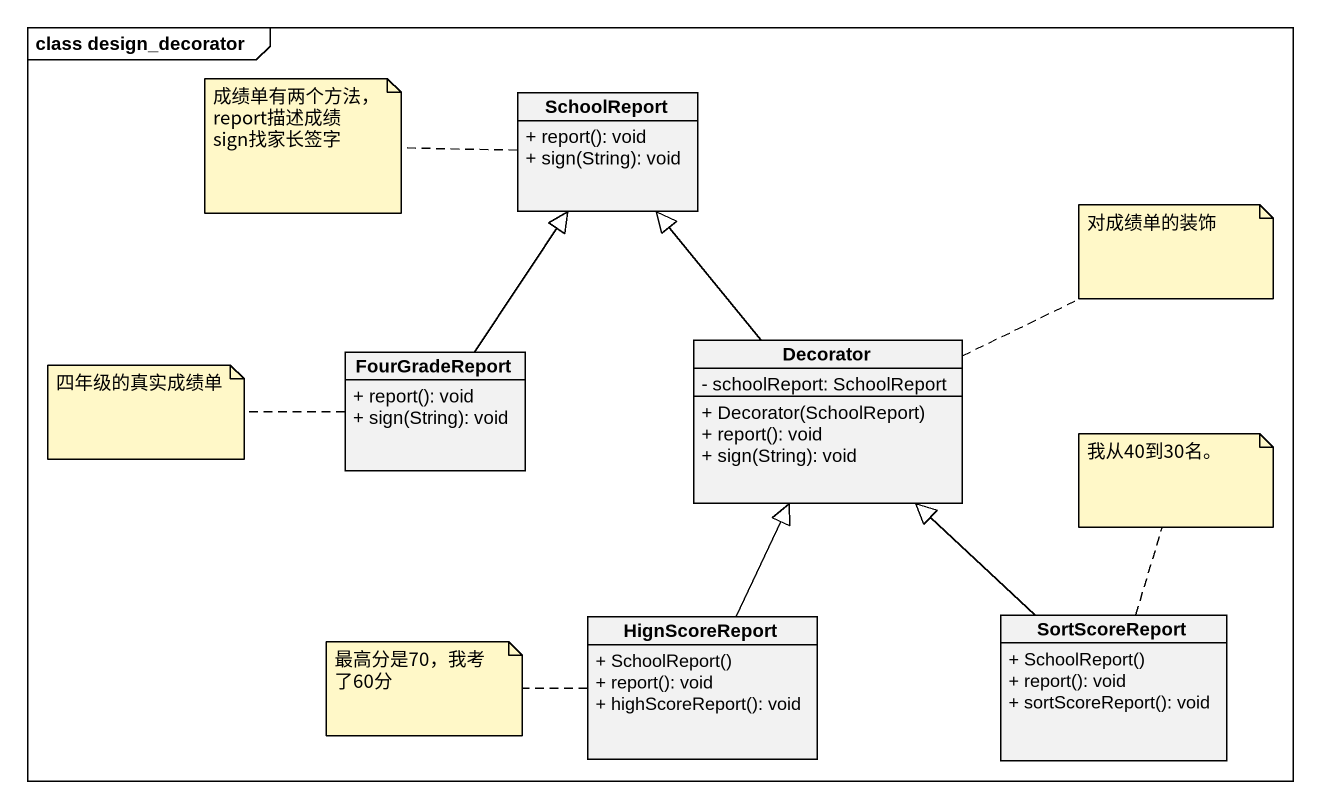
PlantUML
@startuml
mainframe class design_decorator
hide circle
hide empty members
skinparam classAttributeIconSize 0
class SchoolReport {
  + report(): void
  + sign(String): void
}
class Decorator {
  - schoolReport: SchoolReport
  + Decorator(SchoolReport)
  + report(): void
  + sign(String): void
}
class FourGradeReport {
  + report(): void
  + sign(String): void
}
class HignScoreReport {
  + SchoolReport()
  + report(): void
  + highScoreReport(): void
}
class SortScoreReport {
  + SchoolReport()
  + report(): void
  + sortScoreReport(): void
}
Decorator -up-|> SchoolReport
FourGradeReport -up-|> SchoolReport
HignScoreReport -up-|> Decorator
SortScoreReport -up-|> Decorator
note left of SchoolReport
  成绩单有两个方法，
  report描述成绩
  sign找家长签字
end note
note right of Decorator : 对成绩单的装饰
note left of FourGradeReport : 四年级的真实成绩单
note top of SortScoreReport : 我从40到30名。
note left of HignScoreReport : 最高分是70，我考了60分
@enduml
